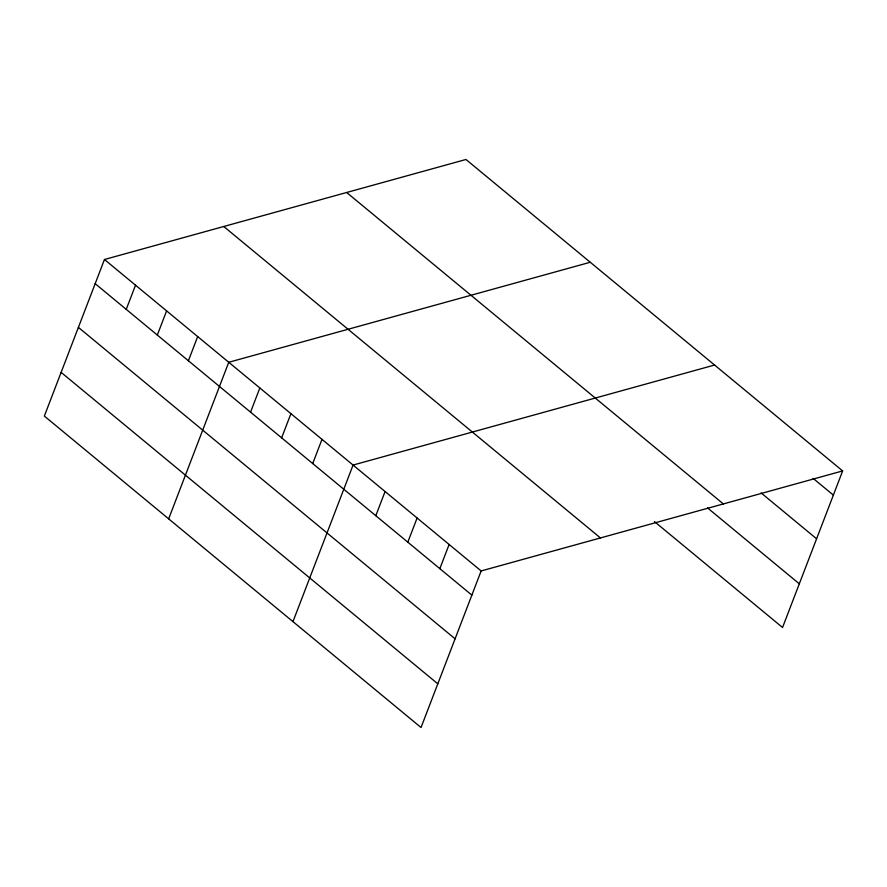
<?xml version="1.0" encoding="UTF-8"?>
<svg xmlns="http://www.w3.org/2000/svg" width="887" height="887" viewBox="0 0 887 887"><rect width="100%" height="100%" fill="white"/><g stroke="black" fill="none" stroke-linecap="round" stroke-linejoin="round"><path stroke-width="1.33" d="M104.455 259.503L44.35 416.07L421.037 727.517L481.142 570.951L842.65 470.93L465.963 159.483L104.455 259.503L481.142 570.951M126.242 309.375L135.523 285.193M157.321 335.064L166.601 310.893M188.399 360.765L197.679 336.583M168.663 518.851L228.757 362.284L590.265 262.253M250.555 412.156L259.836 387.974M281.634 437.845L290.914 413.675M312.712 463.546L321.992 439.364M292.965 621.632L353.07 465.065L714.578 365.034M375.8 515.713L385.08 491.531M407.82 542.179L417.101 518.008M439.841 568.656L449.121 544.485M842.65 470.93L782.545 627.497L654.473 521.6M813.091 478.337L833.37 495.112M761.101 492.906L816.594 538.797M346.662 192.49L723.348 503.938M707.538 507.918L799.32 583.812M223.746 226.495L600.444 537.943M95.175 283.674L471.862 595.133M78.4 327.37L455.086 638.817M61.125 372.385L437.812 683.833"/></g></svg>
